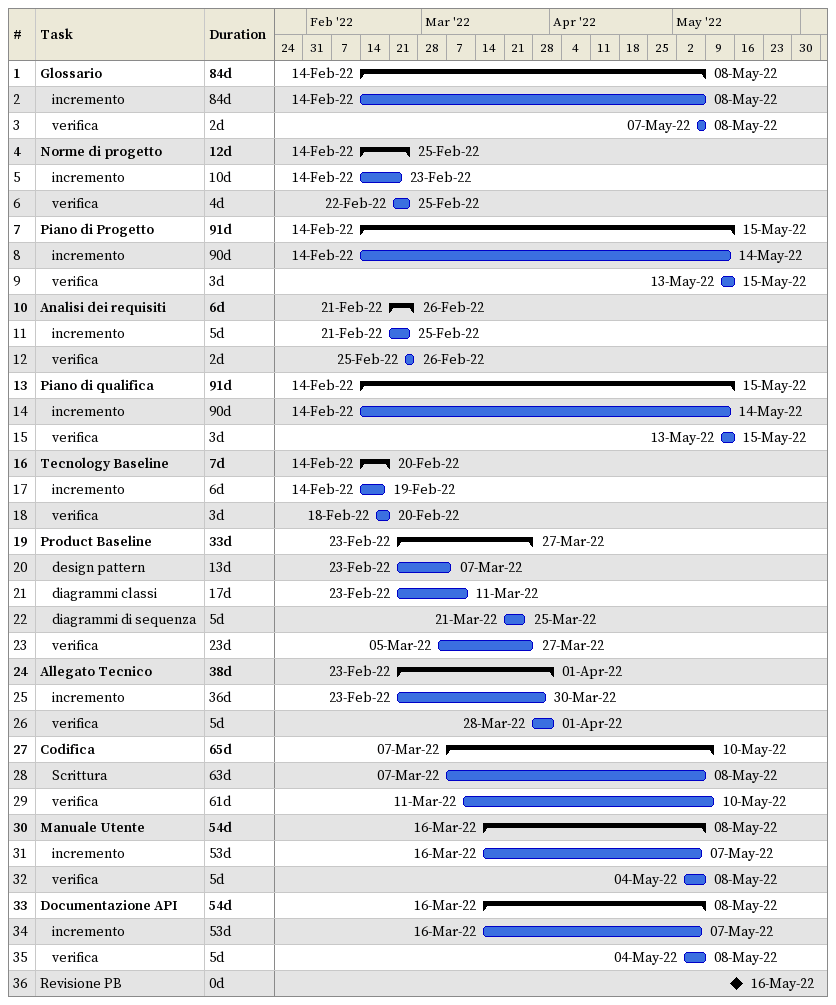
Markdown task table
| ID | Level | Task | Duration | Start | Finish |
|---|---|---|---|---|---|
| 1 | 1 | **Glossario** | 84d | 2022-02-14 | 2022-05-08 |
| 2 | 2 | incremento | 84d | 2022-02-14 | 2022-05-08 |
| 3 | 2 | verifica | 2d | 2022-05-07 | 2022-05-08 |
| 4 | 1 | **Norme di progetto** | 12d | 2022-02-14 | 2022-02-25 |
| 5 | 2 | incremento | 10d | 2022-02-14 | 2022-02-23 |
| 6 | 2 | verifica | 4d | 2022-02-22 | 2022-02-25 |
| 7 | 1 | **Piano di Progetto** | 91d | 2022-02-14 | 2022-05-15 |
| 8 | 2 | incremento | 90d | 2022-02-14 | 2022-05-14 |
| 9 | 2 | verifica | 3d | 2022-05-13 | 2022-05-15 |
| 10 | 1 | **Analisi dei requisiti** | 6d | 2022-02-21 | 2022-02-26 |
| 11 | 2 | incremento | 5d | 2022-02-21 | 2022-02-25 |
| 12 | 2 | verifica | 2d | 2022-02-25 | 2022-02-26 |
| 13 | 1 | **Piano di qualifica** | 91d | 2022-02-14 | 2022-05-15 |
| 14 | 2 | incremento | 90d | 2022-02-14 | 2022-05-14 |
| 15 | 2 | verifica | 3d | 2022-05-13 | 2022-05-15 |
| 16 | 1 | **Tecnology Baseline** | 7d | 2022-02-14 | 2022-02-20 |
| 17 | 2 | incremento | 6d | 2022-02-14 | 2022-02-19 |
| 18 | 2 | verifica | 3d | 2022-02-18 | 2022-02-20 |
| 19 | 1 | **Product Baseline** | 33d | 2022-02-23 | 2022-03-27 |
| 20 | 2 | design pattern | 13d | 2022-02-23 | 2022-03-07 |
| 21 | 2 | diagrammi classi | 17d | 2022-02-23 | 2022-03-11 |
| 22 | 2 | diagrammi di sequenza | 5d | 2022-03-21 | 2022-03-25 |
| 23 | 2 | verifica | 23d | 2022-03-05 | 2022-03-27 |
| 24 | 1 | **Allegato Tecnico** | 38d | 2022-02-23 | 2022-04-01 |
| 25 | 2 | incremento | 36d | 2022-02-23 | 2022-03-30 |
| 26 | 2 | verifica | 5d | 2022-03-28 | 2022-04-01 |
| 27 | 1 | **Codifica** | 65d | 2022-03-07 | 2022-05-10 |
| 28 | 2 | Scrittura | 63d | 2022-03-07 | 2022-05-08 |
| 29 | 2 | verifica | 61d | 2022-03-11 | 2022-05-10 |
| 30 | 1 | **Manuale Utente** | 54d | 2022-03-16 | 2022-05-08 |
| 31 | 2 | incremento | 53d | 2022-03-16 | 2022-05-07 |
| 32 | 2 | verifica | 5d | 2022-05-04 | 2022-05-08 |
| 33 | 1 | **Documentazione API** | 54d | 2022-03-16 | 2022-05-08 |
| 34 | 2 | incremento | 53d | 2022-03-16 | 2022-05-07 |
| 35 | 2 | verifica | 5d | 2022-05-04 | 2022-05-08 |
| 36 | 1 | Revisione PB | 0d | 2022-05-16 | 2022-05-16 |
